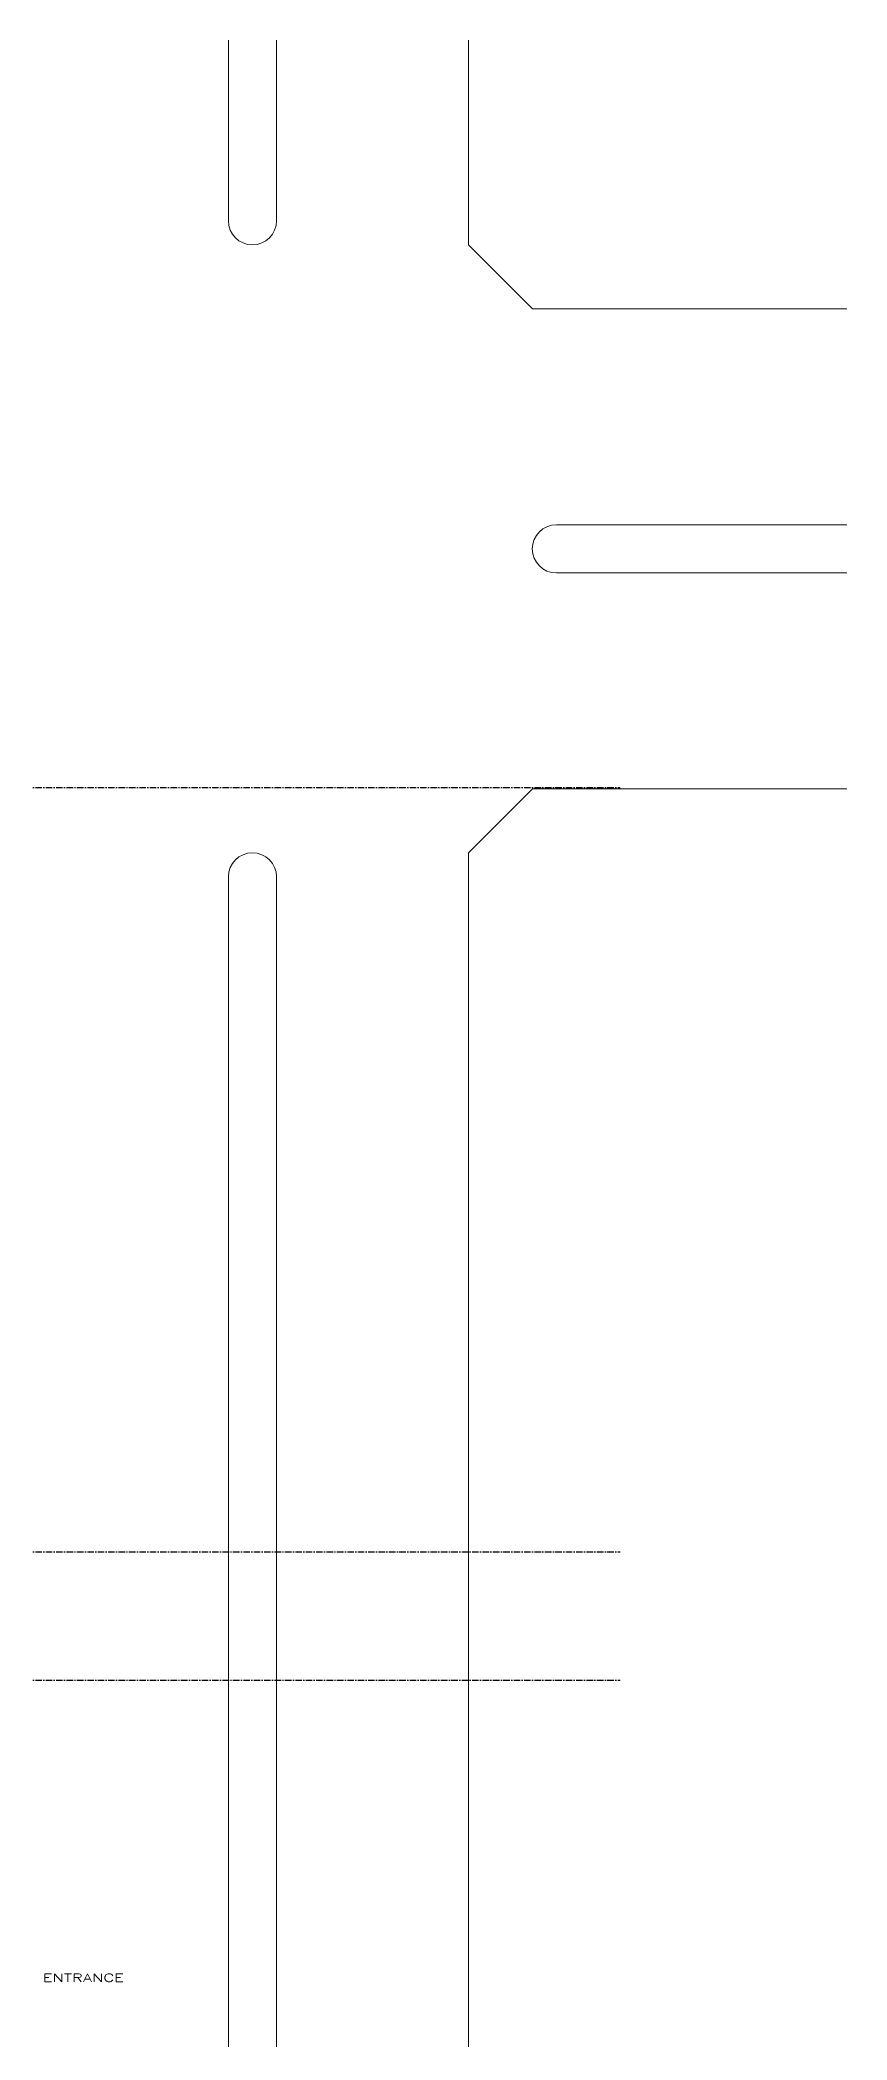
# Model space of a CAD drawing. Header units: inches. Extents: x 25089 to 72263, y 7867 to 40899.
# Drawn here: x 70709 to 71206, y 12753 to 13983 of the extents above; entities that cross this region are included whole.
import ezdxf

# ---------------------------------------------------------------- set-up
doc = ezdxf.new("R2010")
doc.units = ezdxf.units.IN
doc.header["$MEASUREMENT"] = 0
doc.linetypes.add('CENTERX2', pattern=[4, 2.5, -0.5, 0.5, -0.5])
doc.layers.add('AR-AXIS', color=9, linetype='CENTERX2')
doc.layers.add('TX1', color=4, linetype='Continuous')
doc.layers.add('CURVE', color=8, linetype='Continuous', lineweight=18)
doc.layers.add('schematic lines', color=110, linetype='Continuous', lineweight=25)
doc.styles.add('ROMANC', font='romanc', dxfattribs={"height": 0.1})

# ---------------------------------------------------------------- blocks, each defined once
blk = doc.blocks.new('AHHMS TEMPLATE')
at = {"layer": 'AR-AXIS', "color": 8, "ltscale": 2}
for p, q in [((-1492933, 84579), (-1488915.2, 84579)), ((-1492933, 83991.4), (-1488915.2, 83991.4)), ((-1492933, 83892.6), (-1488915.2, 83892.6))]:
    blk.add_line(p, q, dxfattribs=at)
at = {"layer": 'CURVE', "color": 8}
for p, q in [((-1489216.4, 85014.9), (-1489216.4, 85153.9)), ((-1489179.5, 85014.9), (-1489179.5, 85153.9)), ((-1489031.8, 84996.5), (-1489031.8, 85153.9)), ((-1488982.6, 84947.2), (-1489031.8, 84996.5)), ((-1488982.6, 84947.2), (-1488740.6, 84947.2)), ((-1488964.2, 84781.1), (-1488740.6, 84781.1)), ((-1488964.2, 84744.2), (-1488740.6, 84744.2)), ((-1489031.8, 84528.8), (-1488982.6, 84578)), ((-1488982.6, 84578), (-1488740.6, 84578)), ((-1489031.8, 84528.8), (-1489031.8, 81868.4)), ((-1489216.4, 82297.3), (-1489216.4, 84510.4)), ((-1489179.5, 82297.3), (-1489179.5, 84510.4))]:
    blk.add_line(p, q, dxfattribs=at)
for centre, start, end in [((-1489198, 85014.9), 180, 0), ((-1488964.2, 84762.6), 90, 270), ((-1489198, 84510.4), 0, 180)]:
    blk.add_arc(centre, 18.5, start, end, dxfattribs=at)
at = {"layer": 'TX1', "color": 8, "style": 'ROMANC', "width": 1.5}
blk.add_text('ENTRANCE', height=6.15, dxfattribs=at).set_placement((-1489359.3, 83660.7))

msp = doc.modelspace()

# ---------------------------------------------------------------- block references
at = {"layer": 'schematic lines', "xscale": 0.8, "yscale": 0.8, "zscale": 0.8}
msp.add_blockref('AHHMS TEMPLATE', (1262198.2, -54140.1), dxfattribs=at)

doc.saveas('drawing.dxf')
